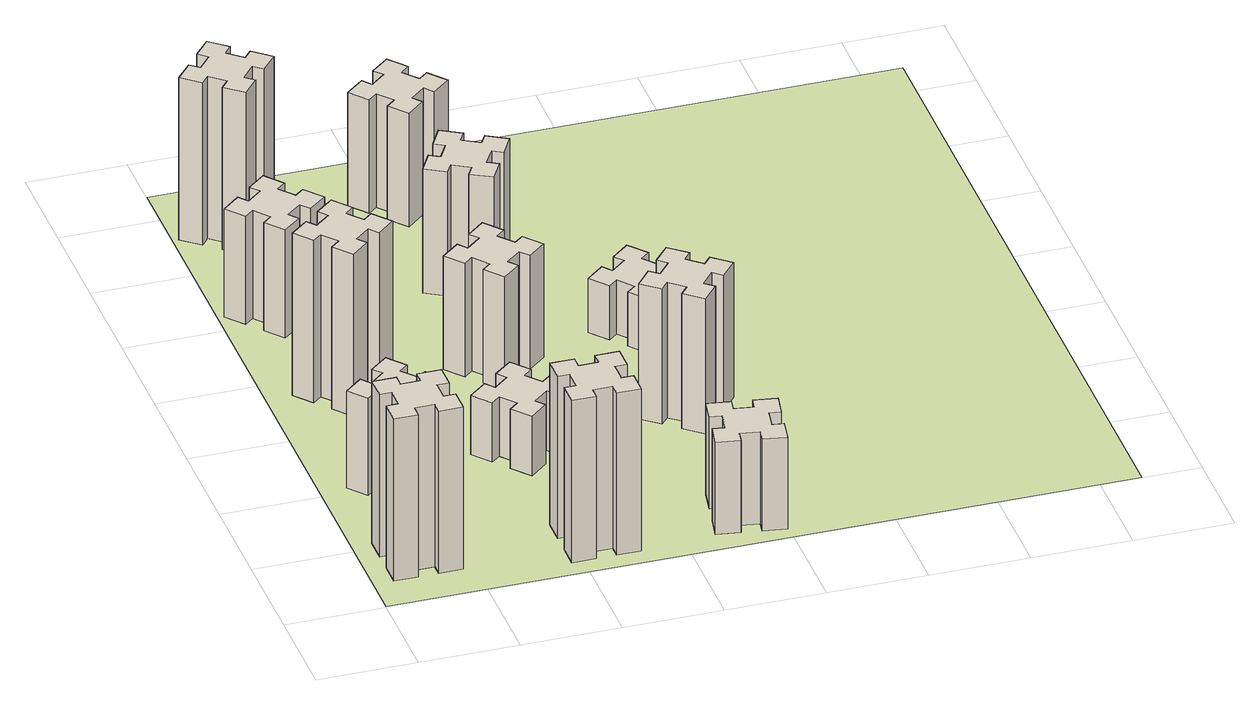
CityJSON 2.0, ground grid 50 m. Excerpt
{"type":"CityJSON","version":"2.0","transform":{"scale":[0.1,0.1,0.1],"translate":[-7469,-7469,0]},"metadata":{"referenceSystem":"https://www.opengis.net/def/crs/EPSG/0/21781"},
"CityObjects":{
"building1":{"type":"Building","attributes":{"class":"1000","function":"1000","usage":"1000","yearOfConstruction":2016,"roofType":"1000","measuredHeight":90,"storeysAboveGround":30,"storeysBelowGround":0},"geometry":[{"type":"Solid","lod":"1","boundaries":[[[[0,1,2,3,4,5,6,7,8,9,10,11,12,13,14,15,16,17,18,19]],[[17,16,20,21]],[[16,15,22,20]],[[15,14,23,22]],[[14,13,24,23]],[[13,12,25,24]],[[12,11,26,25]],[[11,10,27,26]],[[10,9,28,27]],[[9,8,29,28]],[[8,7,30,29]],[[7,6,31,30]],[[6,5,32,31]],[[5,4,33,32]],[[4,3,34,33]],[[3,2,35,34]],[[2,1,36,35]],[[1,0,37,36]],[[0,19,38,37]],[[19,18,39,38]],[[18,17,21,39]],[[24,25,26,27,28,29,30,31,32,33,34,35,36,37,38,39,21,20,22,23]]]]}]},
"building2":{"type":"Building","attributes":{"class":"1000","function":"1000","usage":"1000","yearOfConstruction":2016,"roofType":"1000","measuredHeight":54,"storeysAboveGround":30,"storeysBelowGround":0},"geometry":[{"type":"Solid","lod":"1","boundaries":[[[[40,41,42,43,44,45,46,47,48,49,50,51,52,53,54,55,56,57,58,59]],[[57,56,60,61]],[[56,55,62,60]],[[55,54,63,62]],[[54,53,64,63]],[[53,52,65,64]],[[52,51,66,65]],[[51,50,67,66]],[[50,49,68,67]],[[49,48,69,68]],[[48,47,70,69]],[[47,46,71,70]],[[46,45,72,71]],[[45,44,73,72]],[[44,43,74,73]],[[43,42,75,74]],[[42,41,76,75]],[[41,40,77,76]],[[40,59,78,77]],[[59,58,79,78]],[[58,57,61,79]],[[64,65,66,67,68,69,70,71,72,73,74,75,76,77,78,79,61,60,62,63]]]]}]},
"building3":{"type":"Building","attributes":{"class":"1000","function":"1000","usage":"1000","yearOfConstruction":2016,"roofType":"1000","measuredHeight":90,"storeysAboveGround":30,"storeysBelowGround":0},"geometry":[{"type":"Solid","lod":"1","boundaries":[[[[80,81,82,83,84,85,86,87,88,89,90,91,92,93,94,95,96,97,98,99]],[[97,96,100,101]],[[96,95,102,100]],[[95,94,103,102]],[[94,93,104,103]],[[93,92,105,104]],[[92,91,106,105]],[[91,90,107,106]],[[90,89,108,107]],[[89,88,109,108]],[[88,87,110,109]],[[87,86,111,110]],[[86,85,112,111]],[[85,84,113,112]],[[84,83,114,113]],[[83,82,115,114]],[[82,81,116,115]],[[81,80,117,116]],[[80,99,118,117]],[[99,98,119,118]],[[98,97,101,119]],[[104,105,106,107,108,109,110,111,112,113,114,115,116,117,118,119,101,100,102,103]]]]}]},
"building4":{"type":"Building","attributes":{"class":"1000","function":"1000","usage":"1000","yearOfConstruction":2016,"roofType":"1000","measuredHeight":60,"storeysAboveGround":30,"storeysBelowGround":0},"geometry":[{"type":"Solid","lod":"1","boundaries":[[[[120,121,122,123,124,125,126,127,128,129,130,131,132,133,134,135,136,137,138,139]],[[137,136,140,141]],[[136,135,142,140]],[[135,134,143,142]],[[134,133,144,143]],[[133,132,145,144]],[[132,131,146,145]],[[131,130,147,146]],[[130,129,148,147]],[[129,128,149,148]],[[128,127,150,149]],[[127,126,151,150]],[[126,125,152,151]],[[125,124,153,152]],[[124,123,154,153]],[[123,122,155,154]],[[122,121,156,155]],[[121,120,157,156]],[[120,139,158,157]],[[139,138,159,158]],[[138,137,141,159]],[[144,145,146,147,148,149,150,151,152,153,154,155,156,157,158,159,141,140,142,143]]]]}]},
"building5":{"type":"Building","attributes":{"class":"1000","function":"1000","usage":"1000","yearOfConstruction":2016,"roofType":"1000","measuredHeight":90,"storeysAboveGround":30,"storeysBelowGround":0},"geometry":[{"type":"Solid","lod":"1","boundaries":[[[[160,161,162,163,164,165,166,167,168,169,170,171,172,173,174,175,176,177,178,179]],[[177,176,180,181]],[[176,175,182,180]],[[175,174,183,182]],[[174,173,184,183]],[[173,172,185,184]],[[172,171,186,185]],[[171,170,187,186]],[[170,169,188,187]],[[169,168,189,188]],[[168,167,190,189]],[[167,166,191,190]],[[166,165,192,191]],[[165,164,193,192]],[[164,163,194,193]],[[163,162,195,194]],[[162,161,196,195]],[[161,160,197,196]],[[160,179,198,197]],[[179,178,199,198]],[[178,177,181,199]],[[184,185,186,187,188,189,190,191,192,193,194,195,196,197,198,199,181,180,182,183]]]]}]},
"building6":{"type":"Building","attributes":{"class":"1000","function":"1000","usage":"1000","yearOfConstruction":2016,"roofType":"1000","measuredHeight":90,"storeysAboveGround":30,"storeysBelowGround":0},"geometry":[{"type":"Solid","lod":"1","boundaries":[[[[200,201,202,203,204,205,206,207,208,209,210,211,212,213,214,215,216,217,218,219]],[[217,216,220,221]],[[216,215,222,220]],[[215,214,223,222]],[[214,213,224,223]],[[213,212,225,224]],[[212,211,226,225]],[[211,210,227,226]],[[210,209,228,227]],[[209,208,229,228]],[[208,207,230,229]],[[207,206,231,230]],[[206,205,232,231]],[[205,204,233,232]],[[204,203,234,233]],[[203,202,235,234]],[[202,201,236,235]],[[201,200,237,236]],[[200,219,238,237]],[[219,218,239,238]],[[218,217,221,239]],[[224,225,226,227,228,229,230,231,232,233,234,235,236,237,238,239,221,220,222,223]]]]}]},
"building7":{"type":"Building","attributes":{"class":"1000","function":"1000","usage":"1000","yearOfConstruction":2016,"roofType":"1000","measuredHeight":33,"storeysAboveGround":30,"storeysBelowGround":0},"geometry":[{"type":"Solid","lod":"1","boundaries":[[[[240,241,242,243,244,245,246,247,248,249,250,251,252,253,254,255,256,257,258,259]],[[257,256,260,261]],[[256,255,262,260]],[[255,254,263,262]],[[254,253,264,263]],[[253,252,265,264]],[[252,251,266,265]],[[251,250,267,266]],[[250,249,268,267]],[[249,248,269,268]],[[248,247,270,269]],[[247,246,271,270]],[[246,245,272,271]],[[245,244,273,272]],[[244,243,274,273]],[[243,242,275,274]],[[242,241,276,275]],[[241,240,277,276]],[[240,259,278,277]],[[259,258,279,278]],[[258,257,261,279]],[[264,265,266,267,268,269,270,271,272,273,274,275,276,277,278,279,261,260,262,263]]]]}]},
"building8":{"type":"Building","attributes":{"class":"1000","function":"1000","usage":"1000","yearOfConstruction":2016,"roofType":"1000","measuredHeight":63,"storeysAboveGround":30,"storeysBelowGround":0},"geometry":[{"type":"Solid","lod":"1","boundaries":[[[[280,281,282,283,284,285,286,287,288,289,290,291,292,293,294,295,296,297,298,299]],[[297,296,300,301]],[[296,295,302,300]],[[295,294,303,302]],[[294,293,304,303]],[[293,292,305,304]],[[292,291,306,305]],[[291,290,307,306]],[[290,289,308,307]],[[289,288,309,308]],[[288,287,310,309]],[[287,286,311,310]],[[286,285,312,311]],[[285,284,313,312]],[[284,283,314,313]],[[283,282,315,314]],[[282,281,316,315]],[[281,280,317,316]],[[280,299,318,317]],[[299,298,319,318]],[[298,297,301,319]],[[304,305,306,307,308,309,310,311,312,313,314,315,316,317,318,319,301,300,302,303]]]]}]},
"building9":{"type":"Building","attributes":{"class":"1000","function":"1000","usage":"1000","yearOfConstruction":2016,"roofType":"1000","measuredHeight":51,"storeysAboveGround":30,"storeysBelowGround":0},"geometry":[{"type":"Solid","lod":"1","boundaries":[[[[320,321,322,323,324,325,326,327,328,329,330,331,332,333,334,335,336,337,338,339]],[[337,336,340,341]],[[336,335,342,340]],[[335,334,343,342]],[[334,333,344,343]],[[333,332,345,344]],[[332,331,346,345]],[[331,330,347,346]],[[330,329,348,347]],[[329,328,349,348]],[[328,327,350,349]],[[327,326,351,350]],[[326,325,352,351]],[[325,324,353,352]],[[324,323,354,353]],[[323,322,355,354]],[[322,321,356,355]],[[321,320,357,356]],[[320,339,358,357]],[[339,338,359,358]],[[338,337,341,359]],[[344,345,346,347,348,349,350,351,352,353,354,355,356,357,358,359,341,340,342,343]]]]}]},
"building10":{"type":"Building","attributes":{"class":"1000","function":"1000","usage":"1000","yearOfConstruction":2016,"roofType":"1000","measuredHeight":69,"storeysAboveGround":30,"storeysBelowGround":0},"geometry":[{"type":"Solid","lod":"1","boundaries":[[[[360,361,362,363,364,365,366,367,368,369,370,371,372,373,374,375,376,377,378,379]],[[377,376,380,381]],[[376,375,382,380]],[[375,374,383,382]],[[374,373,384,383]],[[373,372,385,384]],[[372,371,386,385]],[[371,370,387,386]],[[370,369,388,387]],[[369,368,389,388]],[[368,367,390,389]],[[367,366,391,390]],[[366,365,392,391]],[[365,364,393,392]],[[364,363,394,393]],[[363,362,395,394]],[[362,361,396,395]],[[361,360,397,396]],[[360,379,398,397]],[[379,378,399,398]],[[378,377,381,399]],[[384,385,386,387,388,389,390,391,392,393,394,395,396,397,398,399,381,380,382,383]]]]}]},
"building11":{"type":"Building","attributes":{"class":"1000","function":"1000","usage":"1000","yearOfConstruction":2016,"roofType":"1000","measuredHeight":63,"storeysAboveGround":30,"storeysBelowGround":0},"geometry":[{"type":"Solid","lod":"1","boundaries":[[[[400,401,402,403,404,405,406,407,408,409,410,411,412,413,414,415,416,417,418,419]],[[417,416,420,421]],[[416,415,422,420]],[[415,414,423,422]],[[414,413,424,423]],[[413,412,425,424]],[[412,411,426,425]],[[411,410,427,426]],[[410,409,428,427]],[[409,408,429,428]],[[408,407,430,429]],[[407,406,431,430]],[[406,405,432,431]],[[405,404,433,432]],[[404,403,434,433]],[[403,402,435,434]],[[402,401,436,435]],[[401,400,437,436]],[[400,419,438,437]],[[419,418,439,438]],[[418,417,421,439]],[[424,425,426,427,428,429,430,431,432,433,434,435,436,437,438,439,421,420,422,423]]]]}]},
"building12":{"type":"Building","attributes":{"class":"1000","function":"1000","usage":"1000","yearOfConstruction":2016,"roofType":"1000","measuredHeight":75,"storeysAboveGround":30,"storeysBelowGround":0},"geometry":[{"type":"Solid","lod":"1","boundaries":[[[[440,441,442,443,444,445,446,447,448,449,450,451,452,453,454,455,456,457,458,459]],[[457,456,460,461]],[[456,455,462,460]],[[455,454,463,462]],[[454,453,464,463]],[[453,452,465,464]],[[452,451,466,465]],[[451,450,467,466]],[[450,449,468,467]],[[449,448,469,468]],[[448,447,470,469]],[[447,446,471,470]],[[446,445,472,471]],[[445,444,473,472]],[[444,443,474,473]],[[443,442,475,474]],[[442,441,476,475]],[[441,440,477,476]],[[440,459,478,477]],[[459,458,479,478]],[[458,457,461,479]],[[464,465,466,467,468,469,470,471,472,473,474,475,476,477,478,479,461,460,462,463]]]]}]},
"building13":{"type":"Building","attributes":{"class":"1000","function":"1000","usage":"1000","yearOfConstruction":2016,"roofType":"1000","measuredHeight":30,"storeysAboveGround":30,"storeysBelowGround":0},"geometry":[{"type":"Solid","lod":"1","boundaries":[[[[480,481,482,483,484,485,486,487,488,489,490,491,492,493,494,495,496,497,498,499]],[[497,496,500,501]],[[496,495,502,500]],[[495,494,503,502]],[[494,493,504,503]],[[493,492,505,504]],[[492,491,506,505]],[[491,490,507,506]],[[490,489,508,507]],[[489,488,509,508]],[[488,487,510,509]],[[487,486,511,510]],[[486,485,512,511]],[[485,484,513,512]],[[484,483,514,513]],[[483,482,515,514]],[[482,481,516,515]],[[481,480,517,516]],[[480,499,518,517]],[[499,498,519,518]],[[498,497,501,519]],[[504,505,506,507,508,509,510,511,512,513,514,515,516,517,518,519,501,500,502,503]]]]}]},
"landuse1":{"type":"LandUse","attributes":{"name":"plot1","function":"1010"},"geometry":[{"type":"MultiSurface","lod":"1","boundaries":[[[520,521,522,523]]]}]}
},
"vertices":[
[165,425,0],[165,325,0],[105,325,0],[105,205,0],[225,205,0],[225,265,0],[325,265,0],[325,205,0],[445,205,0],[445,325,0],[385,325,0],[385,425,0],[445,425,0],[445,545,0],[325,545,0],[325,485,0],[225,485,0],[225,545,0],[105,545,0],[105,425,0],[225,485,900],[225,545,900],[325,485,900],[325,545,900],[445,545,900],[445,425,900],[385,425,900],[385,325,900],[445,325,900],[445,205,900],[325,205,900],[325,265,900],[225,265,900],[225,205,900],[105,205,900],[105,325,900],[165,325,900],[165,425,900],[105,425,900],[105,545,900],
[492,1048,0],[427,1124,0],[473,1163,0],[396,1255,0],[304,1178,0],[343,1132,0],[266,1067,0],[228,1113,0],[136,1036,0],[213,944,0],[259,983,0],[323,906,0],[277,868,0],[354,776,0],[446,853,0],[408,899,0],[484,963,0],[523,917,0],[615,994,0],[538,1086,0],[484,963,540],[523,917,540],[408,899,540],[446,853,540],[354,776,540],[277,868,540],[323,906,540],[259,983,540],[213,944,540],[136,1036,540],[228,1113,540],[266,1067,540],[343,1132,540],[304,1178,540],[396,1255,540],[473,1163,540],[427,1124,540],[492,1048,540],[538,1086,540],[615,994,540],
[492,1888,0],[427,1964,0],[473,2003,0],[396,2095,0],[304,2018,0],[343,1972,0],[266,1907,0],[228,1953,0],[136,1876,0],[213,1784,0],[259,1823,0],[323,1746,0],[277,1708,0],[354,1616,0],[446,1693,0],[408,1739,0],[484,1803,0],[523,1757,0],[615,1834,0],[538,1926,0],[484,1803,900],[523,1757,900],[408,1739,900],[446,1693,900],[354,1616,900],[277,1708,900],[323,1746,900],[259,1823,900],[213,1784,900],[136,1876,900],[228,1953,900],[266,1907,900],[343,1972,900],[304,2018,900],[396,2095,900],[473,2003,900],[427,1964,900],[492,1888,900],[538,1926,900],[615,1834,900],
[243,2712,0],[166,2647,0],[128,2693,0],[36,2616,0],[113,2524,0],[159,2563,0],[223,2486,0],[177,2448,0],[254,2356,0],[346,2433,0],[308,2479,0],[384,2543,0],[423,2497,0],[515,2574,0],[438,2666,0],[392,2628,0],[327,2704,0],[373,2743,0],[296,2835,0],[204,2758,0],[327,2704,600],[373,2743,600],[392,2628,600],[438,2666,600],[515,2574,600],[423,2497,600],[384,2543,600],[308,2479,600],[346,2433,600],[254,2356,600],[177,2448,600],[223,2486,600],[159,2563,600],[113,2524,600],[36,2616,600],[128,2693,600],[166,2647,600],[243,2712,600],[204,2758,600],[296,2835,600],
[1225,225,0],[1225,325,0],[1285,325,0],[1285,445,0],[1165,445,0],[1165,385,0],[1065,385,0],[1065,445,0],[945,445,0],[945,325,0],[1005,325,0],[1005,225,0],[945,225,0],[945,105,0],[1065,105,0],[1065,165,0],[1165,165,0],[1165,105,0],[1285,105,0],[1285,225,0],[1165,165,900],[1165,105,900],[1065,165,900],[1065,105,900],[945,105,900],[945,225,900],[1005,225,900],[1005,325,900],[945,325,900],[945,445,900],[1065,445,900],[1065,385,900],[1165,385,900],[1165,445,900],[1285,445,900],[1285,325,900],[1225,325,900],[1225,225,900],[1285,225,900],[1285,105,900],
[384,3387,0],[308,3452,0],[346,3498,0],[254,3575,0],[177,3483,0],[223,3444,0],[159,3368,0],[113,3406,0],[36,3314,0],[128,3237,0],[166,3283,0],[243,3219,0],[204,3173,0],[296,3096,0],[373,3188,0],[327,3226,0],[392,3303,0],[438,3264,0],[515,3356,0],[423,3433,0],[392,3303,900],[438,3264,900],[327,3226,900],[373,3188,900],[296,3096,900],[204,3173,900],[243,3219,900],[166,3283,900],[128,3237,900],[36,3314,900],[113,3406,900],[159,3368,900],[223,3444,900],[177,3483,900],[254,3575,900],[346,3498,900],[308,3452,900],[384,3387,900],[423,3433,900],[515,3356,900],
[983,1232,0],[906,1167,0],[868,1213,0],[776,1136,0],[853,1044,0],[899,1083,0],[963,1006,0],[917,968,0],[994,876,0],[1086,953,0],[1048,999,0],[1124,1063,0],[1163,1017,0],[1255,1094,0],[1178,1186,0],[1132,1148,0],[1067,1224,0],[1113,1263,0],[1036,1355,0],[944,1278,0],[1067,1224,330],[1113,1263,330],[1132,1148,330],[1178,1186,330],[1255,1094,330],[1163,1017,330],[1124,1063,330],[1048,999,330],[1086,953,330],[994,876,330],[917,968,330],[963,1006,330],[899,1083,330],[853,1044,330],[776,1136,330],[868,1213,330],[906,1167,330],[983,1232,330],[944,1278,330],[1036,1355,330],
[1083,1972,0],[1006,1907,0],[968,1953,0],[876,1876,0],[953,1784,0],[999,1823,0],[1063,1746,0],[1017,1708,0],[1094,1616,0],[1186,1693,0],[1148,1739,0],[1224,1803,0],[1263,1757,0],[1355,1834,0],[1278,1926,0],[1232,1888,0],[1167,1964,0],[1213,2003,0],[1136,2095,0],[1044,2018,0],[1167,1964,630],[1213,2003,630],[1232,1888,630],[1278,1926,630],[1355,1834,630],[1263,1757,630],[1224,1803,630],[1148,1739,630],[1186,1693,630],[1094,1616,630],[1017,1708,630],[1063,1746,630],[999,1823,630],[953,1784,630],[876,1876,630],[968,1953,630],[1006,1907,630],[1083,1972,630],[1044,2018,630],[1136,2095,630],
[1756,344,0],[1738,245,0],[1679,256,0],[1658,137,0],[1777,117,0],[1787,176,0],[1885,158,0],[1875,99,0],[1993,78,0],[2014,197,0],[1955,207,0],[1972,305,0],[2031,295,0],[2052,413,0],[1934,434,0],[1924,375,0],[1825,392,0],[1836,451,0],[1717,472,0],[1697,354,0],[1825,392,510],[1836,451,510],[1924,375,510],[1934,434,510],[2052,413,510],[2031,295,510],[1972,305,510],[1955,207,510],[2014,197,510],[1993,78,510],[1875,99,510],[1885,158,510],[1787,176,510],[1777,117,510],[1658,137,510],[1679,256,510],[1738,245,510],[1756,344,510],[1697,354,510],[1717,472,510],
[1314,2666,0],[1227,2716,0],[1257,2768,0],[1153,2828,0],[1093,2724,0],[1145,2694,0],[1095,2607,0],[1043,2637,0],[983,2533,0],[1087,2473,0],[1117,2525,0],[1204,2475,0],[1174,2423,0],[1278,2363,0],[1338,2467,0],[1286,2497,0],[1336,2584,0],[1388,2554,0],[1448,2658,0],[1344,2718,0],[1336,2584,690],[1388,2554,690],[1286,2497,690],[1338,2467,690],[1278,2363,690],[1174,2423,690],[1204,2475,690],[1117,2525,690],[1087,2473,690],[983,2533,690],[1043,2637,690],[1095,2607,690],[1145,2694,690],[1093,2724,690],[1153,2828,690],[1257,2768,690],[1227,2716,690],[1314,2666,690],[1344,2718,690],[1448,2658,690],
[1083,3452,0],[1006,3387,0],[968,3433,0],[876,3356,0],[953,3264,0],[999,3303,0],[1063,3226,0],[1017,3188,0],[1094,3096,0],[1186,3173,0],[1148,3219,0],[1224,3283,0],[1263,3237,0],[1355,3314,0],[1278,3406,0],[1232,3368,0],[1167,3444,0],[1213,3483,0],[1136,3575,0],[1044,3498,0],[1167,3444,630],[1213,3483,630],[1232,3368,630],[1278,3406,630],[1355,3314,630],[1263,3237,630],[1224,3283,630],[1148,3219,630],[1186,3173,630],[1094,3096,630],[1017,3188,630],[1063,3226,630],[999,3303,630],[953,3264,630],[876,3356,630],[968,3433,630],[1006,3387,630],[1083,3452,630],[1044,3498,630],[1136,3575,630],
[1803,1324,0],[1739,1248,0],[1693,1286,0],[1616,1194,0],[1708,1117,0],[1746,1163,0],[1823,1099,0],[1784,1053,0],[1876,976,0],[1953,1068,0],[1907,1106,0],[1972,1183,0],[2018,1144,0],[2095,1236,0],[2003,1313,0],[1964,1267,0],[1888,1332,0],[1926,1378,0],[1834,1455,0],[1757,1363,0],[1888,1332,750],[1926,1378,750],[1964,1267,750],[2003,1313,750],[2095,1236,750],[2018,1144,750],[1972,1183,750],[1907,1106,750],[1953,1068,750],[1876,976,750],[1784,1053,750],[1823,1099,750],[1746,1163,750],[1708,1117,750],[1616,1194,750],[1693,1286,750],[1739,1248,750],[1803,1324,750],[1757,1363,750],[1834,1455,750],
[1972,1988,0],[1907,2064,0],[1953,2103,0],[1876,2195,0],[1784,2118,0],[1823,2072,0],[1746,2007,0],[1708,2053,0],[1616,1976,0],[1693,1884,0],[1739,1923,0],[1803,1846,0],[1757,1808,0],[1834,1716,0],[1926,1793,0],[1888,1839,0],[1964,1903,0],[2003,1857,0],[2095,1934,0],[2018,2026,0],[1964,1903,300],[2003,1857,300],[1888,1839,300],[1926,1793,300],[1834,1716,300],[1757,1808,300],[1803,1846,300],[1739,1923,300],[1693,1884,300],[1616,1976,300],[1708,2053,300],[1746,2007,300],[1823,2072,300],[1784,2118,300],[1876,2195,300],[1953,2103,300],[1907,2064,300],[1972,1988,300],[2018,2026,300],[2095,1934,300],
[5,3705,0],[3705,3705,0],[3705,5,0],[5,5,0]
]}
